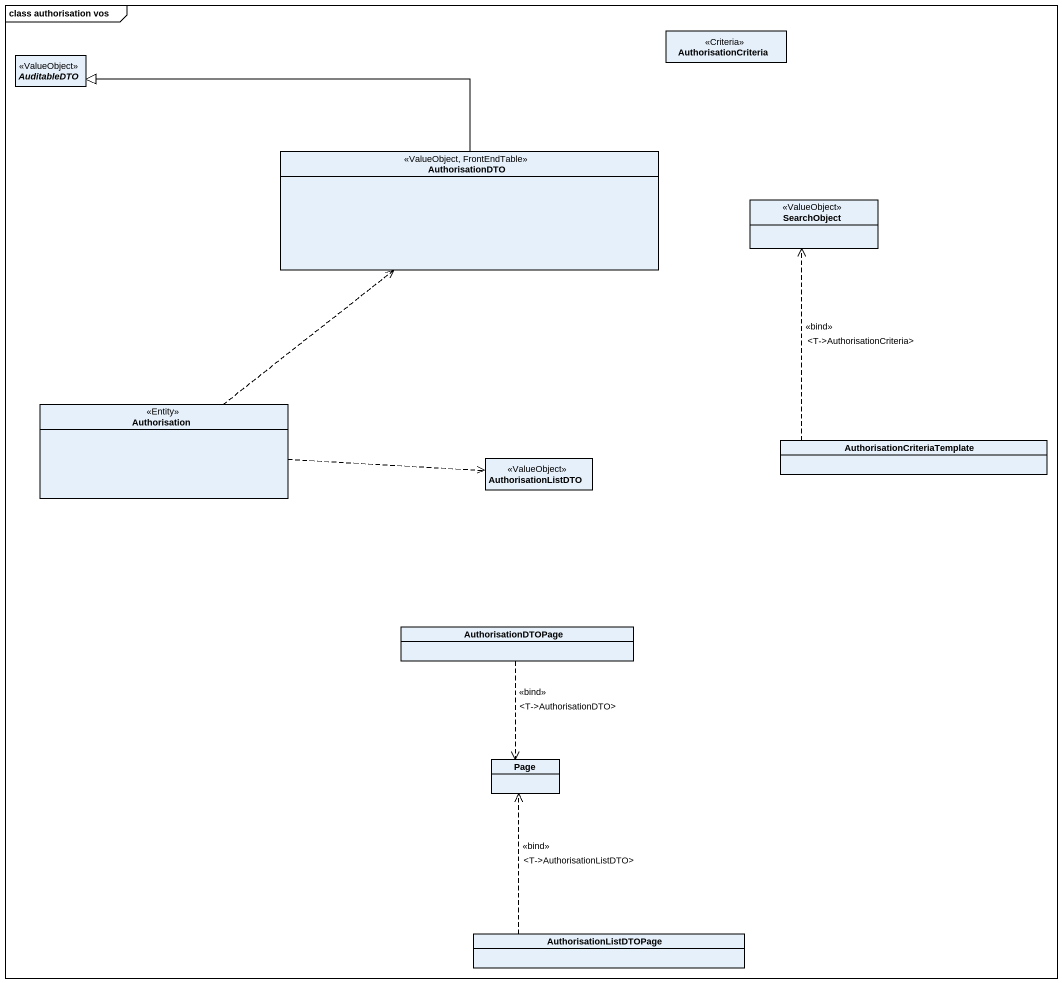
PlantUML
@startuml
mainframe class authorisation vos
hide circle
hide empty members
abstract class AuditableDTO <<ValueObject>>
class AuthorisationCriteria <<Criteria>>
class AuthorisationDTO <<ValueObject, FrontEndTable>>
class SearchObject <<ValueObject>>
class Authorisation <<Entity>>
class "AuthorisationCriteriaTemplate" as AuthorisationCriteriaTemplat
class AuthorisationListDTO <<ValueObject>>
class AuthorisationDTOPage
class "Page" as Page_
class AuthorisationListDTOPage
AuthorisationDTO -left-|> AuditableDTO
Authorisation .up.> AuthorisationDTO
Authorisation .right.> AuthorisationListDTO
AuthorisationCriteriaTemplat .up.> SearchObject : <<bind>>\n<T->AuthorisationCriteria>
AuthorisationDTOPage ..> Page_ : <<bind>>\n<T->AuthorisationDTO>
AuthorisationListDTOPage .up.> Page_ : <<bind>>\n<T->AuthorisationListDTO>
@enduml
